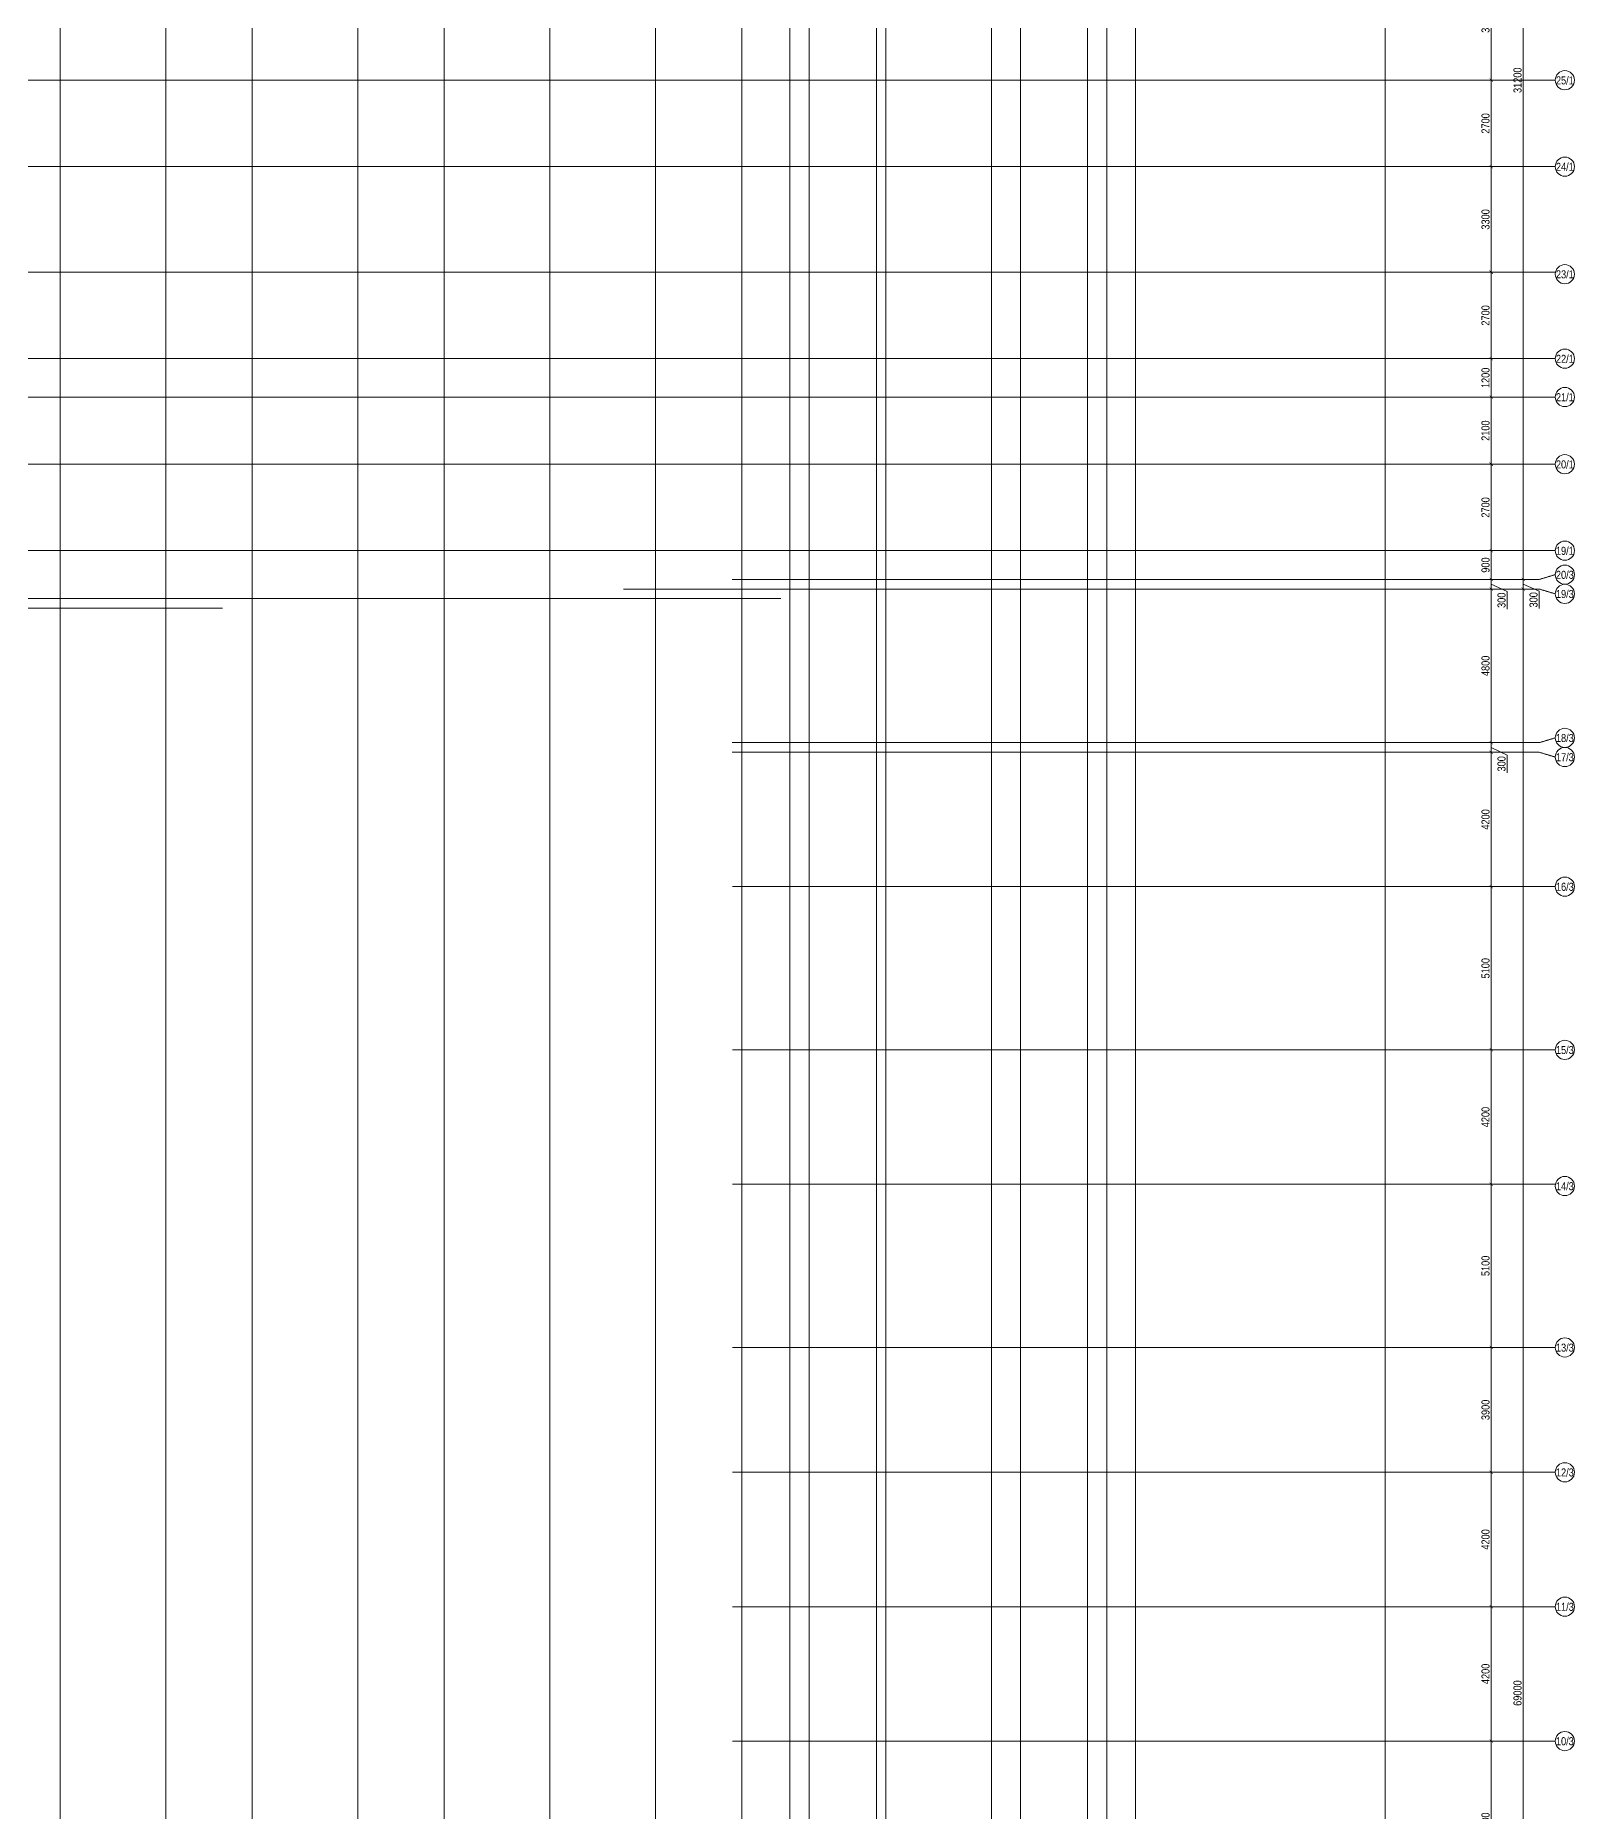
# Model space of a CAD drawing. Header units: millimetres. Extents: x -24360 to 609566, y -391049 to 148426.
# Drawn here: x 72432 to 120510, y 30800 to 86297 of the extents above; entities that cross this region are included whole.
import ezdxf
from ezdxf.enums import TextEntityAlignment as Align

# ---------------------------------------------------------------- set-up
doc = ezdxf.new("R2010")
doc.units = ezdxf.units.MM
doc.linetypes.add('CENTER2', pattern=[28.575, 19.05, -3.175, 3.175, -3.175])
doc.layers.get('Defpoints').update_dxf_attribs({"color": 140})
doc.layers.add('АР_Оси_РД_100', color=7, linetype='Continuous', lineweight=0, true_color=0x525252)
doc.layers.add('РД_Оси_100', color=7, linetype='Continuous', lineweight=0, true_color=0x525252)
doc.layers.add('АР_Оси_РД_размер', color=8, linetype='Continuous', lineweight=0)
doc.styles.add('style1', font='ARIALN.TTF')
doc.styles.add('ккк', font='isocpeur.ttf', dxfattribs={"width": 0.85, "oblique": 15})
doc.dimstyles.new('Dim100_ареал', dxfattribs={"dimscale": 100, "dimtxt": 2.5, "dimasz": 1, "dimexe": 1, "dimexo": 1, "dimgap": 0.5, "dimtad": 1, "dimzin": 12, "dimdsep": 46, "dimtxsty": 'style1', "dimblk": 'ARCHTICK', "dimcen": 1, "dimdle": 1, "dimclrd": 256, "dimclre": 256, "dimaunit": 1, "dimadec": 0, "dimazin": 3, "dimtfac": 1, "dimtmove": 1, "dimatfit": 3, "dimldrblk": 'OPEN30', "dimfxl": 4, "dimfxlon": 1, "dimtolj": 1, "dimtzin": 0, "dimlwd": 9, "dimlwe": 9, "dimarcsym": 0})

# ---------------------------------------------------------------- blocks, each defined once
blk = doc.blocks.new('A-iden')
at = {"linetype": 'Continuous', "lineweight": 5}
blk.add_circle((0, -4), 3, dxfattribs=at)
at = {"color": 0, "linetype": 'Continuous', "lineweight": 20, "style": 'ккк', "width": 0.85}
blk.add_attdef('ID', text='', height=4, dxfattribs=at).set_placement((0.31, -3.85), align=Align.MIDDLE_CENTER)
blk = doc.blocks.new('_ArchTick')
at = {"color": 0, "linetype": 'ByBlock', "const_width": 0.15}
blk.add_lwpolyline([(-0.5, -0.5), (0.5, 0.5)], dxfattribs=at)
blk = doc.blocks.new('*D163')
at = {"layer": 'Defpoints', "color": 0, "lineweight": 50, "transparency": 16777216}
for p in [(116910, 69000), (118910, 69000), (116910, 0)]:
    blk.add_point(p, dxfattribs=at)
at = {"layer": 'АР_Оси_РД_размер', "lineweight": 9, "transparency": 16777216}
for p, q in [((118510, 69000), (119010, 69000)), ((118910, -100), (118910, 69100)), ((118510, 0), (119010, 0))]:
    blk.add_line(p, q, dxfattribs=at)
at = {"layer": 'АР_Оси_РД_размер', "lineweight": 9, "transparency": 16777216, "xscale": 100, "yscale": 100, "zscale": 100}
for p, rotation in [((118910, 69000), 90), ((118910, 0), 270)]:
    blk.add_blockref('_ArchTick', p, dxfattribs=dict(at, rotation=rotation))
at = {"layer": 'АР_Оси_РД_размер', "color": 0, "transparency": 16777216, "insert": (118732, 34500), "char_height": 250, "attachment_point": 5, "rotation": 90, "style": 'style1'}
blk.add_mtext('\\A1;69000', dxfattribs=at)
blk = doc.blocks.new('_Open30')
at = {"color": 0, "linetype": 'ByBlock', "lineweight": -2}
for p, q in [((-1, 0.27), (0, 0)), ((0, 0), (-1, -0.27)), ((0, 0), (-1, 0))]:
    blk.add_line(p, q, dxfattribs=at)
blk = doc.blocks.new('*D164')
at = {"layer": 'Defpoints', "color": 0, "lineweight": 50, "transparency": 16777216}
for p in [(116910, 69300), (116910, 69000), (118910, 69300)]:
    blk.add_point(p, dxfattribs=at)
at = {"layer": 'АР_Оси_РД_размер', "lineweight": 9, "transparency": 16777216}
for p, q in [((118910, 68900), (118910, 69400)), ((118510, 69300), (119010, 69300)), ((118510, 69000), (119010, 69000)), ((118910, 69150), (119410, 68939)), ((119410, 68939), (119410, 68387))]:
    blk.add_line(p, q, dxfattribs=at)
at = {"layer": 'АР_Оси_РД_размер', "lineweight": 9, "transparency": 16777216, "xscale": 100, "yscale": 100, "zscale": 100}
for p, rotation in [((118910, 69300), 90), ((118910, 69000), 270)]:
    blk.add_blockref('_ArchTick', p, dxfattribs=dict(at, rotation=rotation))
at = {"layer": 'АР_Оси_РД_размер', "color": 0, "transparency": 16777216, "insert": (119232, 68663), "char_height": 250, "attachment_point": 5, "rotation": 90, "style": 'style1'}
blk.add_mtext('\\A1;300', dxfattribs=at)
blk = doc.blocks.new('*D171')
at = {"layer": 'Defpoints', "color": 0, "lineweight": 50, "transparency": 16777216}
for p in [(116910, 33000), (117910, 33000), (116910, 27900)]:
    blk.add_point(p, dxfattribs=at)
at = {"layer": 'АР_Оси_РД_размер', "lineweight": 9, "transparency": 16777216}
for p, q in [((117510, 33000), (118010, 33000)), ((117910, 27800), (117910, 33100)), ((117510, 27900), (118010, 27900))]:
    blk.add_line(p, q, dxfattribs=at)
at = {"layer": 'АР_Оси_РД_размер', "lineweight": 9, "transparency": 16777216, "xscale": 100, "yscale": 100, "zscale": 100}
for p, rotation in [((117910, 33000), 90), ((117910, 27900), 270)]:
    blk.add_blockref('_ArchTick', p, dxfattribs=dict(at, rotation=rotation))
at = {"layer": 'АР_Оси_РД_размер', "color": 0, "transparency": 16777216, "insert": (117732, 30450), "char_height": 250, "attachment_point": 5, "rotation": 90, "style": 'style1'}
blk.add_mtext('\\A1;5100', dxfattribs=at)
blk = doc.blocks.new('*D172')
at = {"layer": 'Defpoints', "color": 0, "lineweight": 50, "transparency": 16777216}
for p in [(116910, 37200), (117910, 37200), (116910, 33000)]:
    blk.add_point(p, dxfattribs=at)
at = {"layer": 'АР_Оси_РД_размер', "lineweight": 9, "transparency": 16777216}
for p, q in [((117510, 37200), (118010, 37200)), ((117910, 32900), (117910, 37300)), ((117510, 33000), (118010, 33000))]:
    blk.add_line(p, q, dxfattribs=at)
at = {"layer": 'АР_Оси_РД_размер', "lineweight": 9, "transparency": 16777216, "xscale": 100, "yscale": 100, "zscale": 100}
for p, rotation in [((117910, 37200), 90), ((117910, 33000), 270)]:
    blk.add_blockref('_ArchTick', p, dxfattribs=dict(at, rotation=rotation))
at = {"layer": 'АР_Оси_РД_размер', "color": 0, "transparency": 16777216, "insert": (117732, 35100), "char_height": 250, "attachment_point": 5, "rotation": 90, "style": 'style1'}
blk.add_mtext('\\A1;4200', dxfattribs=at)
blk = doc.blocks.new('*D173')
at = {"layer": 'Defpoints', "color": 0, "lineweight": 50, "transparency": 16777216}
for p in [(116910, 41400), (117910, 41400), (116910, 37200)]:
    blk.add_point(p, dxfattribs=at)
at = {"layer": 'АР_Оси_РД_размер', "lineweight": 9, "transparency": 16777216}
for p, q in [((117510, 41400), (118010, 41400)), ((117910, 37100), (117910, 41500)), ((117510, 37200), (118010, 37200))]:
    blk.add_line(p, q, dxfattribs=at)
at = {"layer": 'АР_Оси_РД_размер', "lineweight": 9, "transparency": 16777216, "xscale": 100, "yscale": 100, "zscale": 100}
for p, rotation in [((117910, 41400), 90), ((117910, 37200), 270)]:
    blk.add_blockref('_ArchTick', p, dxfattribs=dict(at, rotation=rotation))
at = {"layer": 'АР_Оси_РД_размер', "color": 0, "transparency": 16777216, "insert": (117732, 39300), "char_height": 250, "attachment_point": 5, "rotation": 90, "style": 'style1'}
blk.add_mtext('\\A1;4200', dxfattribs=at)
blk = doc.blocks.new('*D174')
at = {"layer": 'Defpoints', "color": 0, "lineweight": 50, "transparency": 16777216}
for p in [(116910, 45300), (117910, 45300), (116910, 41400)]:
    blk.add_point(p, dxfattribs=at)
at = {"layer": 'АР_Оси_РД_размер', "lineweight": 9, "transparency": 16777216}
for p, q in [((117510, 45300), (118010, 45300)), ((117910, 41300), (117910, 45400)), ((117510, 41400), (118010, 41400))]:
    blk.add_line(p, q, dxfattribs=at)
at = {"layer": 'АР_Оси_РД_размер', "lineweight": 9, "transparency": 16777216, "xscale": 100, "yscale": 100, "zscale": 100}
for p, rotation in [((117910, 45300), 90), ((117910, 41400), 270)]:
    blk.add_blockref('_ArchTick', p, dxfattribs=dict(at, rotation=rotation))
at = {"layer": 'АР_Оси_РД_размер', "color": 0, "transparency": 16777216, "insert": (117732, 43350), "char_height": 250, "attachment_point": 5, "rotation": 90, "style": 'style1'}
blk.add_mtext('\\A1;3900', dxfattribs=at)
blk = doc.blocks.new('*D175')
at = {"layer": 'Defpoints', "color": 0, "lineweight": 50, "transparency": 16777216}
for p in [(116910, 50400), (117910, 50400), (116910, 45300)]:
    blk.add_point(p, dxfattribs=at)
at = {"layer": 'АР_Оси_РД_размер', "lineweight": 9, "transparency": 16777216}
for p, q in [((117510, 50400), (118010, 50400)), ((117910, 45200), (117910, 50500)), ((117510, 45300), (118010, 45300))]:
    blk.add_line(p, q, dxfattribs=at)
at = {"layer": 'АР_Оси_РД_размер', "lineweight": 9, "transparency": 16777216, "xscale": 100, "yscale": 100, "zscale": 100}
for p, rotation in [((117910, 50400), 90), ((117910, 45300), 270)]:
    blk.add_blockref('_ArchTick', p, dxfattribs=dict(at, rotation=rotation))
at = {"layer": 'АР_Оси_РД_размер', "color": 0, "transparency": 16777216, "insert": (117732, 47850), "char_height": 250, "attachment_point": 5, "rotation": 90, "style": 'style1'}
blk.add_mtext('\\A1;5100', dxfattribs=at)
blk = doc.blocks.new('*D176')
at = {"layer": 'Defpoints', "color": 0, "lineweight": 50, "transparency": 16777216}
for p in [(116910, 54600), (117910, 54600), (116910, 50400)]:
    blk.add_point(p, dxfattribs=at)
at = {"layer": 'АР_Оси_РД_размер', "lineweight": 9, "transparency": 16777216}
for p, q in [((117510, 54600), (118010, 54600)), ((117910, 50300), (117910, 54700)), ((117510, 50400), (118010, 50400))]:
    blk.add_line(p, q, dxfattribs=at)
at = {"layer": 'АР_Оси_РД_размер', "lineweight": 9, "transparency": 16777216, "xscale": 100, "yscale": 100, "zscale": 100}
for p, rotation in [((117910, 54600), 90), ((117910, 50400), 270)]:
    blk.add_blockref('_ArchTick', p, dxfattribs=dict(at, rotation=rotation))
at = {"layer": 'АР_Оси_РД_размер', "color": 0, "transparency": 16777216, "insert": (117732, 52500), "char_height": 250, "attachment_point": 5, "rotation": 90, "style": 'style1'}
blk.add_mtext('\\A1;4200', dxfattribs=at)
blk = doc.blocks.new('*D177')
at = {"layer": 'Defpoints', "color": 0, "lineweight": 50, "transparency": 16777216}
for p in [(116910, 59700), (117910, 59700), (116910, 54600)]:
    blk.add_point(p, dxfattribs=at)
at = {"layer": 'АР_Оси_РД_размер', "lineweight": 9, "transparency": 16777216}
for p, q in [((117510, 59700), (118010, 59700)), ((117910, 54500), (117910, 59800)), ((117510, 54600), (118010, 54600))]:
    blk.add_line(p, q, dxfattribs=at)
at = {"layer": 'АР_Оси_РД_размер', "lineweight": 9, "transparency": 16777216, "xscale": 100, "yscale": 100, "zscale": 100}
for p, rotation in [((117910, 59700), 90), ((117910, 54600), 270)]:
    blk.add_blockref('_ArchTick', p, dxfattribs=dict(at, rotation=rotation))
at = {"layer": 'АР_Оси_РД_размер', "color": 0, "transparency": 16777216, "insert": (117732, 57150), "char_height": 250, "attachment_point": 5, "rotation": 90, "style": 'style1'}
blk.add_mtext('\\A1;5100', dxfattribs=at)
blk = doc.blocks.new('*D178')
at = {"layer": 'Defpoints', "color": 0, "lineweight": 50, "transparency": 16777216}
for p in [(116910, 63900), (117910, 63900), (116910, 59700)]:
    blk.add_point(p, dxfattribs=at)
at = {"layer": 'АР_Оси_РД_размер', "lineweight": 9, "transparency": 16777216}
for p, q in [((117510, 63900), (118010, 63900)), ((117910, 59600), (117910, 64000)), ((117510, 59700), (118010, 59700))]:
    blk.add_line(p, q, dxfattribs=at)
at = {"layer": 'АР_Оси_РД_размер', "lineweight": 9, "transparency": 16777216, "xscale": 100, "yscale": 100, "zscale": 100}
for p, rotation in [((117910, 63900), 90), ((117910, 59700), 270)]:
    blk.add_blockref('_ArchTick', p, dxfattribs=dict(at, rotation=rotation))
at = {"layer": 'АР_Оси_РД_размер', "color": 0, "transparency": 16777216, "insert": (117732, 61800), "char_height": 250, "attachment_point": 5, "rotation": 90, "style": 'style1'}
blk.add_mtext('\\A1;4200', dxfattribs=at)
blk = doc.blocks.new('*D179')
at = {"layer": 'Defpoints', "color": 0, "lineweight": 50, "transparency": 16777216}
for p in [(116910, 64200), (116910, 63900), (117910, 64200)]:
    blk.add_point(p, dxfattribs=at)
at = {"layer": 'АР_Оси_РД_размер', "lineweight": 9, "transparency": 16777216}
for p, q in [((117510, 64200), (118010, 64200)), ((117510, 63900), (118010, 63900)), ((117910, 63800), (117910, 64300)), ((117910, 64050), (118410, 63814)), ((118410, 63814), (118410, 63262))]:
    blk.add_line(p, q, dxfattribs=at)
at = {"layer": 'АР_Оси_РД_размер', "lineweight": 9, "transparency": 16777216, "xscale": 100, "yscale": 100, "zscale": 100}
for p, rotation in [((117910, 64200), 90), ((117910, 63900), 270)]:
    blk.add_blockref('_ArchTick', p, dxfattribs=dict(at, rotation=rotation))
at = {"layer": 'АР_Оси_РД_размер', "color": 0, "transparency": 16777216, "insert": (118232, 63538), "char_height": 250, "attachment_point": 5, "rotation": 90, "style": 'style1'}
blk.add_mtext('\\A1;300', dxfattribs=at)
blk = doc.blocks.new('*D180')
at = {"layer": 'Defpoints', "color": 0, "lineweight": 50, "transparency": 16777216}
for p in [(116910, 69000), (117910, 69000), (116910, 64200)]:
    blk.add_point(p, dxfattribs=at)
at = {"layer": 'АР_Оси_РД_размер', "lineweight": 9, "transparency": 16777216}
for p, q in [((117510, 69000), (118010, 69000)), ((117910, 64100), (117910, 69100)), ((117510, 64200), (118010, 64200))]:
    blk.add_line(p, q, dxfattribs=at)
at = {"layer": 'АР_Оси_РД_размер', "lineweight": 9, "transparency": 16777216, "xscale": 100, "yscale": 100, "zscale": 100}
for p, rotation in [((117910, 69000), 90), ((117910, 64200), 270)]:
    blk.add_blockref('_ArchTick', p, dxfattribs=dict(at, rotation=rotation))
at = {"layer": 'АР_Оси_РД_размер', "color": 0, "transparency": 16777216, "insert": (117732, 66600), "char_height": 250, "attachment_point": 5, "rotation": 90, "style": 'style1'}
blk.add_mtext('\\A1;4800', dxfattribs=at)
blk = doc.blocks.new('*D181')
at = {"layer": 'Defpoints', "color": 0, "lineweight": 50, "transparency": 16777216}
for p in [(116910, 69300), (116910, 69000), (117910, 69300)]:
    blk.add_point(p, dxfattribs=at)
at = {"layer": 'АР_Оси_РД_размер', "lineweight": 9, "transparency": 16777216}
for p, q in [((117910, 68900), (117910, 69400)), ((117510, 69300), (118010, 69300)), ((117510, 69000), (118010, 69000)), ((117910, 69150), (118410, 68926)), ((118410, 68926), (118410, 68374))]:
    blk.add_line(p, q, dxfattribs=at)
at = {"layer": 'АР_Оси_РД_размер', "lineweight": 9, "transparency": 16777216, "xscale": 100, "yscale": 100, "zscale": 100}
for p, rotation in [((117910, 69300), 90), ((117910, 69000), 270)]:
    blk.add_blockref('_ArchTick', p, dxfattribs=dict(at, rotation=rotation))
at = {"layer": 'АР_Оси_РД_размер', "color": 0, "transparency": 16777216, "insert": (118232, 68650), "char_height": 250, "attachment_point": 5, "rotation": 90, "style": 'style1'}
blk.add_mtext('\\A1;300', dxfattribs=at)
blk = doc.blocks.new('*D182')
at = {"layer": 'Defpoints', "color": 0, "lineweight": 50, "transparency": 16777216}
for p in [(116910, 70200), (117910, 70200), (116910, 69300)]:
    blk.add_point(p, dxfattribs=at)
at = {"layer": 'АР_Оси_РД_размер', "lineweight": 9, "transparency": 16777216}
for p, q in [((117510, 70200), (118010, 70200)), ((117910, 69200), (117910, 70300)), ((117510, 69300), (118010, 69300))]:
    blk.add_line(p, q, dxfattribs=at)
at = {"layer": 'АР_Оси_РД_размер', "lineweight": 9, "transparency": 16777216, "xscale": 100, "yscale": 100, "zscale": 100}
for p, rotation in [((117910, 70200), 90), ((117910, 69300), 270)]:
    blk.add_blockref('_ArchTick', p, dxfattribs=dict(at, rotation=rotation))
at = {"layer": 'АР_Оси_РД_размер', "color": 0, "transparency": 16777216, "insert": (117732, 69750), "char_height": 250, "attachment_point": 5, "rotation": 90, "style": 'style1'}
blk.add_mtext('\\A1;900', dxfattribs=at)
blk = doc.blocks.new('*D183')
at = {"layer": 'Defpoints', "color": 0, "lineweight": 50, "transparency": 16777216}
for p in [(116910, 72900), (117910, 72900), (116910, 70200)]:
    blk.add_point(p, dxfattribs=at)
at = {"layer": 'АР_Оси_РД_размер', "lineweight": 9, "transparency": 16777216}
for p, q in [((117510, 72900), (118010, 72900)), ((117910, 70100), (117910, 73000)), ((117510, 70200), (118010, 70200))]:
    blk.add_line(p, q, dxfattribs=at)
at = {"layer": 'АР_Оси_РД_размер', "lineweight": 9, "transparency": 16777216, "xscale": 100, "yscale": 100, "zscale": 100}
for p, rotation in [((117910, 72900), 90), ((117910, 70200), 270)]:
    blk.add_blockref('_ArchTick', p, dxfattribs=dict(at, rotation=rotation))
at = {"layer": 'АР_Оси_РД_размер', "color": 0, "transparency": 16777216, "insert": (117732, 71550), "char_height": 250, "attachment_point": 5, "rotation": 90, "style": 'style1'}
blk.add_mtext('\\A1;2700', dxfattribs=at)
blk = doc.blocks.new('*D184')
at = {"layer": 'Defpoints', "color": 0, "lineweight": 50, "transparency": 16777216}
for p in [(116910, 75000), (117910, 75000), (116910, 72900)]:
    blk.add_point(p, dxfattribs=at)
at = {"layer": 'АР_Оси_РД_размер', "lineweight": 9, "transparency": 16777216}
for p, q in [((117510, 75000), (118010, 75000)), ((117910, 72800), (117910, 75100)), ((117510, 72900), (118010, 72900))]:
    blk.add_line(p, q, dxfattribs=at)
at = {"layer": 'АР_Оси_РД_размер', "lineweight": 9, "transparency": 16777216, "xscale": 100, "yscale": 100, "zscale": 100}
for p, rotation in [((117910, 75000), 90), ((117910, 72900), 270)]:
    blk.add_blockref('_ArchTick', p, dxfattribs=dict(at, rotation=rotation))
at = {"layer": 'АР_Оси_РД_размер', "color": 0, "transparency": 16777216, "insert": (117732, 73950), "char_height": 250, "attachment_point": 5, "rotation": 90, "style": 'style1'}
blk.add_mtext('\\A1;2100', dxfattribs=at)
blk = doc.blocks.new('*D185')
at = {"layer": 'Defpoints', "color": 0, "lineweight": 50, "transparency": 16777216}
for p in [(116910, 76200), (117910, 76200), (116910, 75000)]:
    blk.add_point(p, dxfattribs=at)
at = {"layer": 'АР_Оси_РД_размер', "lineweight": 9, "transparency": 16777216}
for p, q in [((117510, 76200), (118010, 76200)), ((117910, 74900), (117910, 76300)), ((117510, 75000), (118010, 75000))]:
    blk.add_line(p, q, dxfattribs=at)
at = {"layer": 'АР_Оси_РД_размер', "lineweight": 9, "transparency": 16777216, "xscale": 100, "yscale": 100, "zscale": 100}
for p, rotation in [((117910, 76200), 90), ((117910, 75000), 270)]:
    blk.add_blockref('_ArchTick', p, dxfattribs=dict(at, rotation=rotation))
at = {"layer": 'АР_Оси_РД_размер', "color": 0, "transparency": 16777216, "insert": (117732, 75600), "char_height": 250, "attachment_point": 5, "rotation": 90, "style": 'style1'}
blk.add_mtext('\\A1;1200', dxfattribs=at)
blk = doc.blocks.new('*D186')
at = {"layer": 'Defpoints', "color": 0, "lineweight": 50, "transparency": 16777216}
for p in [(116910, 78900), (117910, 78900), (116910, 76200)]:
    blk.add_point(p, dxfattribs=at)
at = {"layer": 'АР_Оси_РД_размер', "lineweight": 9, "transparency": 16777216}
for p, q in [((117510, 78900), (118010, 78900)), ((117910, 76100), (117910, 79000)), ((117510, 76200), (118010, 76200))]:
    blk.add_line(p, q, dxfattribs=at)
at = {"layer": 'АР_Оси_РД_размер', "lineweight": 9, "transparency": 16777216, "xscale": 100, "yscale": 100, "zscale": 100}
for p, rotation in [((117910, 78900), 90), ((117910, 76200), 270)]:
    blk.add_blockref('_ArchTick', p, dxfattribs=dict(at, rotation=rotation))
at = {"layer": 'АР_Оси_РД_размер', "color": 0, "transparency": 16777216, "insert": (117732, 77550), "char_height": 250, "attachment_point": 5, "rotation": 90, "style": 'style1'}
blk.add_mtext('\\A1;2700', dxfattribs=at)
blk = doc.blocks.new('*D187')
at = {"layer": 'Defpoints', "color": 0, "lineweight": 50, "transparency": 16777216}
for p in [(116910, 82200), (117910, 82200), (116910, 78900)]:
    blk.add_point(p, dxfattribs=at)
at = {"layer": 'АР_Оси_РД_размер', "lineweight": 9, "transparency": 16777216}
for p, q in [((117510, 82200), (118010, 82200)), ((117910, 78800), (117910, 82300)), ((117510, 78900), (118010, 78900))]:
    blk.add_line(p, q, dxfattribs=at)
at = {"layer": 'АР_Оси_РД_размер', "lineweight": 9, "transparency": 16777216, "xscale": 100, "yscale": 100, "zscale": 100}
for p, rotation in [((117910, 82200), 90), ((117910, 78900), 270)]:
    blk.add_blockref('_ArchTick', p, dxfattribs=dict(at, rotation=rotation))
at = {"layer": 'АР_Оси_РД_размер', "color": 0, "transparency": 16777216, "insert": (117732, 80550), "char_height": 250, "attachment_point": 5, "rotation": 90, "style": 'style1'}
blk.add_mtext('\\A1;3300', dxfattribs=at)
blk = doc.blocks.new('*D188')
at = {"layer": 'Defpoints', "color": 0, "lineweight": 50, "transparency": 16777216}
for p in [(116910, 84900), (117910, 84900), (116910, 82200)]:
    blk.add_point(p, dxfattribs=at)
at = {"layer": 'АР_Оси_РД_размер', "lineweight": 9, "transparency": 16777216}
for p, q in [((117910, 82100), (117910, 85000)), ((117510, 84900), (118010, 84900)), ((117510, 82200), (118010, 82200))]:
    blk.add_line(p, q, dxfattribs=at)
at = {"layer": 'АР_Оси_РД_размер', "lineweight": 9, "transparency": 16777216, "xscale": 100, "yscale": 100, "zscale": 100}
for p, rotation in [((117910, 84900), 90), ((117910, 82200), 270)]:
    blk.add_blockref('_ArchTick', p, dxfattribs=dict(at, rotation=rotation))
at = {"layer": 'АР_Оси_РД_размер', "color": 0, "transparency": 16777216, "insert": (117732, 83550), "char_height": 250, "attachment_point": 5, "rotation": 90, "style": 'style1'}
blk.add_mtext('\\A1;2700', dxfattribs=at)
blk = doc.blocks.new('*D189')
at = {"layer": 'Defpoints', "color": 0, "lineweight": 50, "transparency": 16777216}
for p in [(116910, 88500), (117910, 88500), (116910, 84900)]:
    blk.add_point(p, dxfattribs=at)
at = {"layer": 'АР_Оси_РД_размер', "lineweight": 9, "transparency": 16777216}
for p, q in [((117510, 88500), (118010, 88500)), ((117910, 84800), (117910, 88600)), ((117510, 84900), (118010, 84900))]:
    blk.add_line(p, q, dxfattribs=at)
at = {"layer": 'АР_Оси_РД_размер', "lineweight": 9, "transparency": 16777216, "xscale": 100, "yscale": 100, "zscale": 100}
for p, rotation in [((117910, 88500), 90), ((117910, 84900), 270)]:
    blk.add_blockref('_ArchTick', p, dxfattribs=dict(at, rotation=rotation))
at = {"layer": 'АР_Оси_РД_размер', "color": 0, "transparency": 16777216, "insert": (117732, 86700), "char_height": 250, "attachment_point": 5, "rotation": 90, "style": 'style1'}
blk.add_mtext('\\A1;3600', dxfattribs=at)
blk = doc.blocks.new('*D254')
at = {"layer": 'Defpoints', "color": 0, "lineweight": 50, "transparency": 16777216}
for p in [(114955, 100500), (118910, 100500), (116910, 69300)]:
    blk.add_point(p, dxfattribs=at)
at = {"layer": 'АР_Оси_РД_размер', "lineweight": 9, "transparency": 16777216}
for p, q in [((118510, 100500), (119010, 100500)), ((118910, 69200), (118910, 100600)), ((118510, 69300), (119010, 69300))]:
    blk.add_line(p, q, dxfattribs=at)
at = {"layer": 'АР_Оси_РД_размер', "lineweight": 9, "transparency": 16777216, "xscale": 100, "yscale": 100, "zscale": 100}
for p, rotation in [((118910, 100500), 90), ((118910, 69300), 270)]:
    blk.add_blockref('_ArchTick', p, dxfattribs=dict(at, rotation=rotation))
at = {"layer": 'АР_Оси_РД_размер', "color": 0, "transparency": 16777216, "insert": (118732, 84900), "char_height": 250, "attachment_point": 5, "rotation": 90, "style": 'style1'}
blk.add_mtext('\\A1;31200', dxfattribs=at)
blk = doc.blocks.new('СОШ_2200_АР_ОСИ_М100_28.05.24')
at = {"layer": 'АР_Оси_РД_100', "linetype": 'CENTER2'}
for p, q in [((73200, -6155), (73200, 139938.679)), ((79200, -6155), (79200, 139938.679)), ((85200, -6155), (85200, 139938.679)), ((88500, -6155), (88500, 139938.679)), ((91800, -6155), (91800, 139938.679)), ((94500, -6155), (94500, 139938.679)), ((96000, -6155), (96000, 139938.679)), ((102300, -6155), (102300, 139938.679)), ((114600, -6155), (114600, 139938.679)), ((-5954.958, 84900), (119910, 84900)), ((119910, 82200), (-5954.958, 82200)), ((-5954.958, 78900), (119910, 78900)), ((119910, 76200), (-5954.958, 76200)), ((-5954.958, 75000), (119910, 75000)), ((-5954.958, 72900), (95715.503, 72900)), ((89599.446, 72900), (119910, 72900)), ((90799.446, 69000), (117755, 69000)), ((119910, 59700), (94200, 59700)), ((119910, 54600), (94200, 54600)), ((119910, 50400), (94200, 50400)), ((119910, 45300), (94200, 45300)), ((119910, 41400), (94200, 41400)), ((119910, 37200), (94200, 37200)), ((119910, 33000), (94200, 33000))]:
    blk.add_line(p, q, dxfattribs=at)
for points in [[(76500, 139938.679), (76500, -6155)], [(82500, 139938.679), (82500, -6155)], [(96600, -6155), (96600, 139938.679)], [(98700, -6194.98), (98700, 139538.679), (98550, 139938.679)], [(99000, -6195.83), (99000, 139538.679), (99150, 139938.679)], [(103200, -6155), (103200, 139938.679)], [(105300, -6155), (105300, 139938.679)], [(105900, 139938.679), (105900, -6155)], [(106800, -6155), (106800, 139938.679)], [(119907.516, 70586.836), (119910, 70586.416)], [(119910, 70200), (-5954.958, 70200)], [(94200, 69300), (119410, 69300), (119910, 69450)], [(95715.503, 68700), (-5454.958, 68700), (-5954.958, 68850)], [(94200, 69000), (119410, 69000), (119910, 68850)], [(78274.959, 68400), (-5454.958, 68400), (-5954.958, 68250)], [(94200, 64200), (119410, 64200), (119910, 64350)], [(94200, 63900), (119410, 63900), (119910, 63750)]]:
    blk.add_lwpolyline(points, dxfattribs=at)
at = {"layer": 'АР_Оси_РД_100'}
ref = blk.add_blockref('A-iden', (120210, 85300), dxfattribs=dict(at, xscale=100, yscale=100, zscale=100))
ref.add_attrib('ID', '25/1', dxfattribs={"layer": '0', "linetype": 'Continuous', "height": 250, "style": 'style1'}).set_placement((120210, 84900), align=Align.MIDDLE)
ref = blk.add_blockref('A-iden', (120210, 82600), dxfattribs=dict(at, xscale=100, yscale=100, zscale=100))
ref.add_attrib('ID', '24/1', dxfattribs={"layer": '0', "linetype": 'Continuous', "height": 250, "style": 'style1'}).set_placement((120210, 82200), align=Align.MIDDLE)
ref = blk.add_blockref('A-iden', (120210, 79239.148), dxfattribs=dict(at, xscale=100, yscale=100, zscale=100))
ref.add_attrib('ID', '23/1', dxfattribs={"layer": '0', "linetype": 'Continuous', "height": 250, "style": 'style1'}).set_placement((120210, 78839.148), align=Align.MIDDLE)
ref = blk.add_blockref('A-iden', (120210, 76600), dxfattribs=dict(at, xscale=100, yscale=100, zscale=100))
ref.add_attrib('ID', '22/1', dxfattribs={"layer": '0', "linetype": 'Continuous', "height": 250, "style": 'style1'}).set_placement((120210, 76200), align=Align.MIDDLE)
ref = blk.add_blockref('A-iden', (120210, 75400), dxfattribs=dict(at, xscale=100, yscale=100, zscale=100))
ref.add_attrib('ID', '21/1', dxfattribs={"layer": '0', "linetype": 'Continuous', "height": 250, "style": 'style1'}).set_placement((120210, 75000), align=Align.MIDDLE)
ref = blk.add_blockref('A-iden', (120210, 73300), dxfattribs=dict(at, xscale=100, yscale=100, zscale=100))
ref.add_attrib('ID', '20/1', dxfattribs={"layer": '0', "linetype": 'Continuous', "height": 250, "style": 'style1'}).set_placement((120210, 72900), align=Align.MIDDLE)
ref = blk.add_blockref('A-iden', (120210, 70600), dxfattribs=dict(at, xscale=100, yscale=100, zscale=100))
ref.add_attrib('ID', '19/1', dxfattribs={"layer": '0', "linetype": 'Continuous', "height": 250, "style": 'style1'}).set_placement((120210, 70200), align=Align.MIDDLE)
ref = blk.add_blockref('A-iden', (120210, 69850), dxfattribs=dict(at, xscale=-100, yscale=100, zscale=100))
ref.add_attrib('ID', '20/3', dxfattribs={"layer": '0', "linetype": 'Continuous', "height": 250, "style": 'style1'}).set_placement((120210, 69450), align=Align.MIDDLE)
ref = blk.add_blockref('A-iden', (120210, 69250), dxfattribs=dict(at, xscale=-100, yscale=100, zscale=100))
ref.add_attrib('ID', '19/3', dxfattribs={"layer": '0', "linetype": 'Continuous', "height": 250, "style": 'style1'}).set_placement((120210, 68850), align=Align.MIDDLE)
ref = blk.add_blockref('A-iden', (120210, 64750), dxfattribs=dict(at, xscale=-100, yscale=100, zscale=100))
ref.add_attrib('ID', '18/3', dxfattribs={"layer": '0', "linetype": 'Continuous', "height": 250, "style": 'style1'}).set_placement((120210, 64350), align=Align.MIDDLE)
ref = blk.add_blockref('A-iden', (120210, 64150), dxfattribs=dict(at, xscale=-100, yscale=100, zscale=100))
ref.add_attrib('ID', '17/3', dxfattribs={"layer": '0', "linetype": 'Continuous', "height": 250, "style": 'style1'}).set_placement((120210, 63750), align=Align.MIDDLE)
ref = blk.add_blockref('A-iden', (120210, 60100), dxfattribs=dict(at, xscale=-100, yscale=100, zscale=100))
ref.add_attrib('ID', '16/3', dxfattribs={"layer": '0', "linetype": 'Continuous', "height": 250, "style": 'style1'}).set_placement((120210, 59700), align=Align.MIDDLE)
ref = blk.add_blockref('A-iden', (120210, 55000), dxfattribs=dict(at, xscale=-100, yscale=100, zscale=100))
ref.add_attrib('ID', '15/3', dxfattribs={"layer": '0', "linetype": 'Continuous', "height": 250, "style": 'style1'}).set_placement((120210, 54600), align=Align.MIDDLE)
ref = blk.add_blockref('A-iden', (120210, 50744.148), dxfattribs=dict(at, xscale=-100, yscale=100, zscale=100))
ref.add_attrib('ID', '14/3', dxfattribs={"layer": '0', "linetype": 'Continuous', "height": 250, "style": 'style1'}).set_placement((120210, 50344.148), align=Align.MIDDLE)
ref = blk.add_blockref('A-iden', (120210, 45700), dxfattribs=dict(at, xscale=-100, yscale=100, zscale=100))
ref.add_attrib('ID', '13/3', dxfattribs={"layer": '0', "linetype": 'Continuous', "height": 250, "style": 'style1'}).set_placement((120210, 45300), align=Align.MIDDLE)
ref = blk.add_blockref('A-iden', (120210, 41800), dxfattribs=dict(at, xscale=-100, yscale=100, zscale=100))
ref.add_attrib('ID', '12/3', dxfattribs={"layer": '0', "linetype": 'Continuous', "height": 250, "style": 'style1'}).set_placement((120210, 41400), align=Align.MIDDLE)
ref = blk.add_blockref('A-iden', (120210, 37600), dxfattribs=dict(at, xscale=-100, yscale=100, zscale=100))
ref.add_attrib('ID', '11/3', dxfattribs={"layer": '0', "linetype": 'Continuous', "height": 250, "style": 'style1'}).set_placement((120210, 37200), align=Align.MIDDLE)
ref = blk.add_blockref('A-iden', (120210, 33400), dxfattribs=dict(at, xscale=-100, yscale=100, zscale=100))
ref.add_attrib('ID', '10/3', dxfattribs={"layer": '0', "linetype": 'Continuous', "height": 250, "style": 'style1'}).set_placement((120210, 33000), align=Align.MIDDLE)
at = {"layer": 'АР_Оси_РД_размер'}
for base, p1, p2, picture, middle in [((118910, 100500), (116910, 69300), (114955, 100500), '*D254', (118732.357, 84900)), ((117910, 88500), (116910, 84900), (116910, 88500), '*D189', (117732.357, 86700)), ((117910, 84900), (116910, 82200), (116910, 84900), '*D188', (117732.357, 83550)), ((117910, 82200), (116910, 78900), (116910, 82200), '*D187', (117732.357, 80550)), ((117910, 78900), (116910, 76200), (116910, 78900), '*D186', (117732.357, 77550)), ((117910, 76200), (116910, 75000), (116910, 76200), '*D185', (117732.357, 75600)), ((117910, 75000), (116910, 72900), (116910, 75000), '*D184', (117732.357, 73950)), ((117910, 72900), (116910, 70200), (116910, 72900), '*D183', (117732.357, 71550)), ((117910, 70200), (116910, 69300), (116910, 70200), '*D182', (117732.357, 69750)), ((118910, 69000), (116910, 0), (116910, 69000), '*D163', (118732.357, 34500)), ((117910, 69000), (116910, 64200), (116910, 69000), '*D180', (117732.357, 66600)), ((117910, 63900), (116910, 59700), (116910, 63900), '*D178', (117732.357, 61800)), ((117910, 59700), (116910, 54600), (116910, 59700), '*D177', (117732.357, 57150)), ((117910, 54600), (116910, 50400), (116910, 54600), '*D176', (117732.357, 52500)), ((117910, 50400), (116910, 45300), (116910, 50400), '*D175', (117732.357, 47850)), ((117910, 45300), (116910, 41400), (116910, 45300), '*D174', (117732.357, 43350)), ((117910, 41400), (116910, 37200), (116910, 41400), '*D173', (117732.357, 39300)), ((117910, 37200), (116910, 33000), (116910, 37200), '*D172', (117732.357, 35100)), ((117910, 33000), (116910, 27900), (116910, 33000), '*D171', (117732.357, 30450))]:
    dim = blk.add_linear_dim(base=base, p1=p1, p2=p2, angle=90, dimstyle='Dim100_ареал', dxfattribs=at)
    dim.commit()
    dim.dimension.update_dxf_attribs({"geometry": picture, "text_midpoint": middle})
for base, p1, p2, picture, middle in [((118910, 69300), (116910, 69000), (116910, 69300), '*D164', (119410, 68889.275)), ((117910, 69300), (116910, 69000), (116910, 69300), '*D181', (118410, 68876.088)), ((117910, 64200), (116910, 63900), (116910, 64200), '*D179', (118410, 63764.388))]:
    dim = blk.add_linear_dim(base=base, p1=p1, p2=p2, angle=90, dimstyle='Dim100_ареал', dxfattribs=at)
    dim.commit()
    dim.dimension.update_dxf_attribs({"geometry": picture, "text_midpoint": middle, "dimtype": 128})

msp = doc.modelspace()

# ---------------------------------------------------------------- block references
at = {"layer": 'РД_Оси_100'}
msp.add_blockref('СОШ_2200_АР_ОСИ_М100_28.05.24', (0, 0), dxfattribs=at)

doc.saveas('drawing.dxf')
